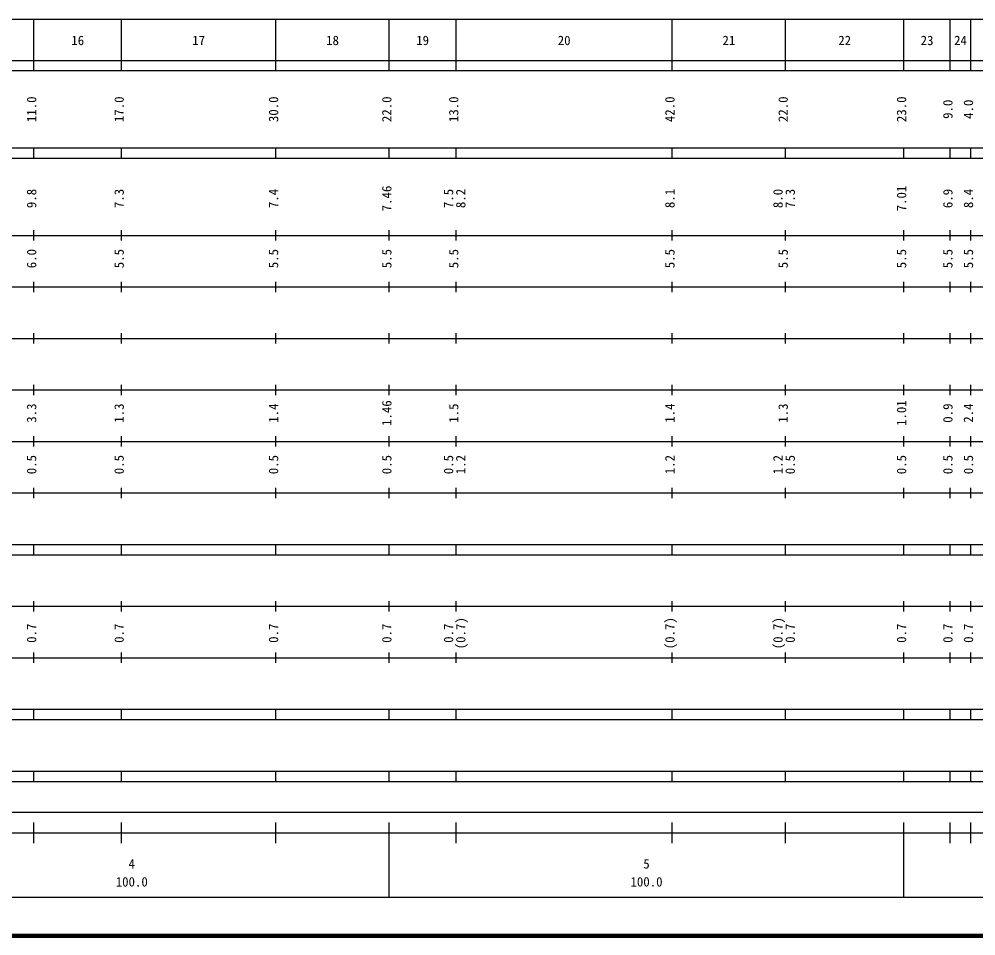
# Model space of a CAD drawing. Units: millimetres on the paper, enlarged 1000 times. Extents: x 40000 to 680000, y 20000 to 380000.
# Drawn here: x 296118 to 481985, y 20000 to 198000 of the extents above; entities that cross this region are included whole.
import ezdxf
from ezdxf.enums import TextEntityAlignment as Align

# ---------------------------------------------------------------- set-up
doc = ezdxf.new("R2010")
doc.units = ezdxf.units.MM
doc.header["$LTSCALE"] = 1000
doc.layers.add('M-TTL', color=2, linetype='Continuous', lineweight=140)
doc.layers.add('M-TTL-BAND', color=7, linetype='Continuous', lineweight=25)
doc.styles.add('ＭＳ ゴシック', font='')
doc.styles.get('ＭＳ ゴシック').set_extended_font_data('MS Gothic')

msp = doc.modelspace()

# ---------------------------------------------------------------- linework, layer by layer
at = {"layer": 'M-TTL'}
msp.add_line((40000, 20000), (680000, 20000), dxfattribs=at)
at = {"layer": 'M-TTL-BAND'}
for p, q in [((68000, 198000), (579000, 198000)), ((299000, 188000), (299000, 198000)), ((316000, 188000), (316000, 198000)), ((346000, 188000), (346000, 198000)), ((368000, 188000), (368000, 198000)), ((381000, 188000), (381000, 198000)), ((423000, 188000), (423000, 198000)), ((445000, 188000), (445000, 198000)), ((468000, 188000), (468000, 198000)), ((477000, 188000), (477000, 198000)), ((481000, 188000), (481000, 198000)), ((40000, 190000), (579000, 190000)), ((40000, 188000), (579000, 188000)), ((40000, 173000), (579000, 173000)), ((299000, 171000), (299000, 173000)), ((316000, 171000), (316000, 173000)), ((346000, 171000), (346000, 173000)), ((368000, 171000), (368000, 173000)), ((381000, 171000), (381000, 173000)), ((423000, 171000), (423000, 173000)), ((445000, 171000), (445000, 173000)), ((468000, 171000), (468000, 173000)), ((477000, 171000), (477000, 173000)), ((481000, 171000), (481000, 173000)), ((40000, 171000), (579000, 171000)), ((299000, 155000), (299000, 157000)), ((316000, 155000), (316000, 157000)), ((346000, 155000), (346000, 157000)), ((368000, 155000), (368000, 157000)), ((381000, 155000), (381000, 157000)), ((423000, 155000), (423000, 157000)), ((445000, 155000), (445000, 157000)), ((468000, 155000), (468000, 157000)), ((477000, 155000), (477000, 157000)), ((481000, 155000), (481000, 157000)), ((40000, 156000), (579000, 156000)), ((299000, 145000), (299000, 147000)), ((316000, 145000), (316000, 147000)), ((346000, 145000), (346000, 147000)), ((368000, 145000), (368000, 147000)), ((381000, 145000), (381000, 147000)), ((423000, 145000), (423000, 147000)), ((445000, 145000), (445000, 147000)), ((468000, 145000), (468000, 147000)), ((477000, 145000), (477000, 147000)), ((481000, 145000), (481000, 147000)), ((46000, 146000), (579000, 146000)), ((52000, 136000), (579000, 136000)), ((299000, 135000), (299000, 137000)), ((316000, 135000), (316000, 137000)), ((346000, 135000), (346000, 137000)), ((368000, 135000), (368000, 137000)), ((381000, 135000), (381000, 137000)), ((423000, 135000), (423000, 137000)), ((445000, 135000), (445000, 137000)), ((468000, 135000), (468000, 137000)), ((477000, 135000), (477000, 137000)), ((481000, 135000), (481000, 137000)), ((299000, 125000), (299000, 127000)), ((316000, 125000), (316000, 127000)), ((346000, 125000), (346000, 127000)), ((368000, 125000), (368000, 127000)), ((381000, 125000), (381000, 127000)), ((423000, 125000), (423000, 127000)), ((445000, 125000), (445000, 127000)), ((468000, 125000), (468000, 127000)), ((477000, 125000), (477000, 127000)), ((481000, 125000), (481000, 127000)), ((46000, 126000), (579000, 126000)), ((52000, 116000), (579000, 116000)), ((299000, 115000), (299000, 117000)), ((316000, 115000), (316000, 117000)), ((346000, 115000), (346000, 117000)), ((368000, 115000), (368000, 117000)), ((381000, 115000), (381000, 117000)), ((423000, 115000), (423000, 117000)), ((445000, 115000), (445000, 117000)), ((468000, 115000), (468000, 117000)), ((477000, 115000), (477000, 117000)), ((481000, 115000), (481000, 117000)), ((46000, 106000), (579000, 106000)), ((299000, 105000), (299000, 107000)), ((316000, 105000), (316000, 107000)), ((346000, 105000), (346000, 107000)), ((368000, 105000), (368000, 107000)), ((381000, 105000), (381000, 107000)), ((423000, 105000), (423000, 107000)), ((445000, 105000), (445000, 107000)), ((468000, 105000), (468000, 107000)), ((477000, 105000), (477000, 107000)), ((481000, 105000), (481000, 107000)), ((40000, 96000), (579000, 96000)), ((299000, 94000), (299000, 96000)), ((316000, 94000), (316000, 96000)), ((346000, 94000), (346000, 96000)), ((368000, 94000), (368000, 96000)), ((381000, 94000), (381000, 96000)), ((423000, 94000), (423000, 96000)), ((445000, 94000), (445000, 96000)), ((468000, 94000), (468000, 96000)), ((477000, 94000), (477000, 96000)), ((481000, 94000), (481000, 96000)), ((40000, 94000), (579000, 94000)), ((49000, 84000), (579000, 84000)), ((299000, 83000), (299000, 85000)), ((316000, 83000), (316000, 85000)), ((346000, 83000), (346000, 85000)), ((368000, 83000), (368000, 85000)), ((381000, 83000), (381000, 85000)), ((423000, 83000), (423000, 85000)), ((445000, 83000), (445000, 85000)), ((468000, 83000), (468000, 85000)), ((477000, 83000), (477000, 85000)), ((481000, 83000), (481000, 85000)), ((299000, 73000), (299000, 75000)), ((316000, 73000), (316000, 75000)), ((346000, 73000), (346000, 75000)), ((368000, 73000), (368000, 75000)), ((381000, 73000), (381000, 75000)), ((423000, 73000), (423000, 75000)), ((445000, 73000), (445000, 75000)), ((468000, 73000), (468000, 75000)), ((477000, 73000), (477000, 75000)), ((481000, 73000), (481000, 75000)), ((40000, 74000), (579000, 74000)), ((40000, 64000), (579000, 64000)), ((299000, 62000), (299000, 64000)), ((316000, 62000), (316000, 64000)), ((346000, 62000), (346000, 64000)), ((368000, 62000), (368000, 64000)), ((381000, 62000), (381000, 64000)), ((423000, 62000), (423000, 64000)), ((445000, 62000), (445000, 64000)), ((468000, 62000), (468000, 64000)), ((477000, 62000), (477000, 64000)), ((481000, 62000), (481000, 64000)), ((40000, 62000), (579000, 62000)), ((40000, 52000), (579000, 52000)), ((299000, 50000), (299000, 52000)), ((316000, 50000), (316000, 52000)), ((346000, 50000), (346000, 52000)), ((368000, 50000), (368000, 52000)), ((381000, 50000), (381000, 52000)), ((423000, 50000), (423000, 52000)), ((445000, 50000), (445000, 52000)), ((468000, 50000), (468000, 52000)), ((477000, 50000), (477000, 52000)), ((481000, 50000), (481000, 52000)), ((40000, 50000), (579000, 50000)), ((118500, 44000), (565000, 44000)), ((299000, 38000), (299000, 42000)), ((316000, 38000), (316000, 42000)), ((346000, 38000), (346000, 42000)), ((368000, 27500), (368000, 42000)), ((381000, 38000), (381000, 42000)), ((423000, 38000), (423000, 42000)), ((445000, 38000), (445000, 42000)), ((468000, 27500), (468000, 42000)), ((477000, 38000), (477000, 42000)), ((481000, 38000), (481000, 42000)), ((40000, 40000), (579000, 40000)), ((68000, 27500), (579000, 27500))]:
    msp.add_line(p, q, dxfattribs=at)

# ---------------------------------------------------------------- texts
at = {"layer": 'M-TTL-BAND', "style": 'ＭＳ ゴシック'}
for s, p in [('16', (307500, 192405)), ('17', (331000, 192405)), ('18', (357000, 192405)), ('19', (374500, 192405)), ('20', (402000, 192405)), ('21', (434000, 192405)), ('22', (456500, 192405)), ('23', (472500, 192405)), ('24', (479000, 192405)), ('4', (318000, 32523)), ('5', (418000, 32523)), ('100.0', (318000, 29033)), ('100.0', (418000, 29033))]:
    msp.add_text(s, height=1833, dxfattribs=at).set_placement(p, align=Align.BOTTOM_CENTER)
for s, p in [('11.0', (300000, 180500)), ('17.0', (317000, 180500)), ('30.0', (347000, 180500)), ('22.0', (369000, 180500)), ('13.0', (382000, 180500)), ('42.0', (424000, 180500)), ('22.0', (446000, 180500)), ('23.0', (469000, 180500)), ('9.0', (478000, 180500)), ('4.0', (482000, 180500)), ('7.46', (369000, 163174)), ('7.01', (469000, 163174)), ('9.8', (300000, 163174)), ('7.3', (317000, 163174)), ('7.4', (347000, 163174)), ('7.5', (381000, 163174)), ('8.2', (383370, 163174)), ('8.1', (424000, 163174)), ('8.0', (445000, 163174)), ('7.3', (447370, 163174)), ('6.9', (478000, 163174)), ('8.4', (482000, 163174)), ('6.0', (300000, 151500)), ('5.5', (317000, 151500)), ('5.5', (347000, 151500)), ('5.5', (369000, 151500)), ('5.5', (382000, 151500)), ('5.5', (424000, 151500)), ('5.5', (446000, 151500)), ('5.5', (469000, 151500)), ('5.5', (478000, 151500)), ('5.5', (482000, 151500)), ('3.3', (300000, 121500)), ('1.3', (317000, 121500)), ('1.4', (347000, 121500)), ('1.46', (369000, 121500)), ('1.5', (382000, 121500)), ('1.4', (424000, 121500)), ('1.3', (446000, 121500)), ('1.01', (469000, 121500)), ('0.9', (478000, 121500)), ('2.4', (482000, 121500)), ('0.5', (300000, 111500)), ('0.5', (317000, 111500)), ('0.5', (347000, 111500)), ('0.5', (369000, 111500)), ('0.5', (381000, 111500)), ('1.2', (383370, 111500)), ('1.2', (424000, 111500)), ('1.2', (445000, 111500)), ('0.5', (447370, 111500)), ('0.5', (469000, 111500)), ('0.5', (478000, 111500)), ('0.5', (482000, 111500)), ('0.7', (300000, 78764)), ('0.7', (317000, 78764)), ('0.7', (347000, 78764)), ('0.7', (369000, 78764)), ('0.7', (381000, 78764)), ('(0.7)', (383370, 78764)), ('(0.7)', (424000, 78764)), ('(0.7)', (445000, 78764)), ('0.7', (447370, 78764)), ('0.7', (469000, 78764)), ('0.7', (478000, 78764)), ('0.7', (482000, 78764))]:
    msp.add_text(s, height=1833, rotation=90, dxfattribs=at).set_placement(p, align=Align.BOTTOM_CENTER)

doc.saveas('drawing.dxf')
